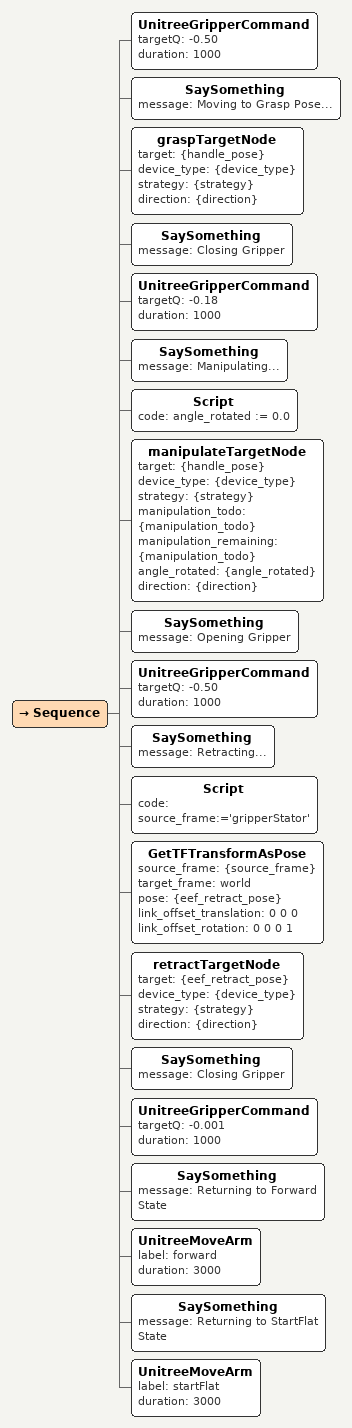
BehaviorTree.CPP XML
<Sequence>
    <UnitreeGripperCommand targetQ="-0.50" duration="1000"/>

    <!-- Grasp -->

    <!-- Tick graspTarget Action-->
    <SaySomething message="Moving to Grasp Pose..."/>
    <graspTargetNode target="{handle_pose}" device_type="{device_type}" strategy="{strategy}" direction="{direction}"/>

    <!-- Close Gripper -->
    <SaySomething message="Closing Gripper"/>
    <UnitreeGripperCommand targetQ="-0.18" duration="1000"/>

    <!-- Manipulate -->

    <!-- Tick manipulateTarget Action -->
    <SaySomething message="Manipulating..."/>
    <Script code="angle_rotated := 0.0"/>
    <manipulateTargetNode target="{handle_pose}" device_type="{device_type}" strategy="{strategy}" manipulation_todo="{manipulation_todo}" manipulation_remaining="{manipulation_todo}" angle_rotated="{angle_rotated}" direction="{direction}"/>

    <!-- Open Gripper -->
    <SaySomething message="Opening Gripper"/>
    <UnitreeGripperCommand targetQ="-0.50" duration="1000"/>

    <!-- Retract -->

    <!-- Tick retractTarget Action -->
    <SaySomething message="Retracting..."/>
    <Script code="source_frame:='gripperStator'"/>
    <GetTFTransformAsPose source_frame="{source_frame}" target_frame="world" pose="{eef_retract_pose}" link_offset_translation="0 0 0" link_offset_rotation="0 0 0 1"/>
    <retractTargetNode target="{eef_retract_pose}" device_type="{device_type}" strategy="{strategy}" direction="{direction}"/>

    <!-- Close Gripper -->
    <SaySomething message="Closing Gripper"/>
    <UnitreeGripperCommand targetQ="-0.001" duration="1000"/>

    <!-- Return to Forward State -->
    <SaySomething message="Returning to Forward State"/>
    <UnitreeMoveArm label="forward" duration="3000"/>

    <!-- Return to StartFlat State -->
    <SaySomething message="Returning to StartFlat State"/>
    <UnitreeMoveArm label="startFlat" duration="3000"/>

</Sequence>
